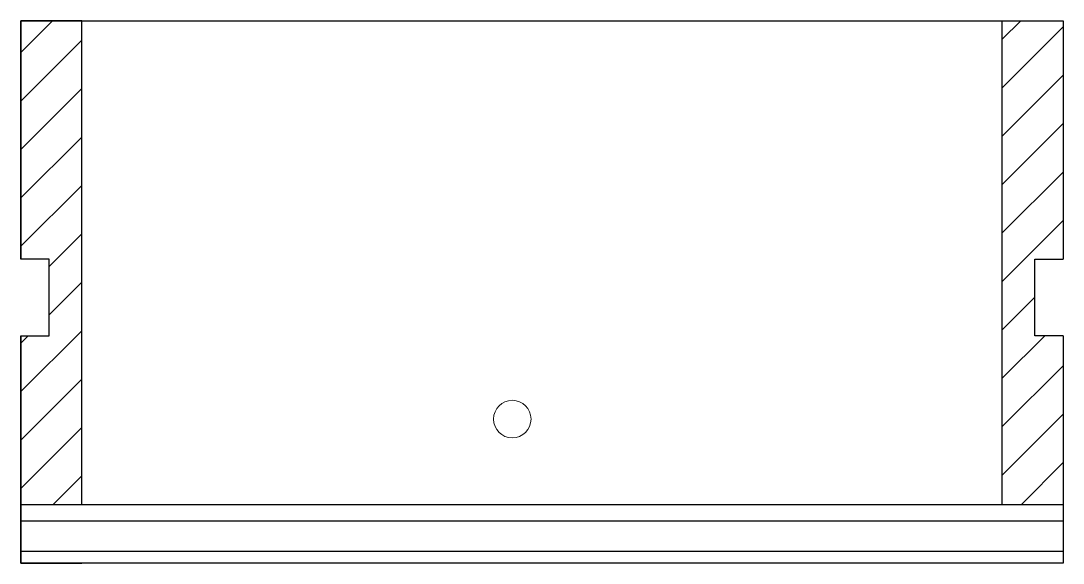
# Model space of a CAD drawing. Header units: inches. Extents: x -15438 to 28214, y -5168 to 29336.
# Drawn here: x 15263.6 to 15606.2, y 12440.3 to 12618.5 of the extents above; entities that cross this region are included whole.
import ezdxf

# ---------------------------------------------------------------- set-up
doc = ezdxf.new("R2010")
doc.units = ezdxf.units.IN
doc.header["$MEASUREMENT"] = 0
for name, color, linetype, lineweight in [('Arredi', 1, 'Continuous', 30), ('Dettagli', 210, 'Continuous', 5), ('quote', 2, 'Continuous', 9)]:
    doc.layers.add(name, color=color, linetype=linetype, lineweight=lineweight)
pattern_1 = [(45, (8291.06, 1085.355), (-7.954951, 7.954951), [])]

msp = doc.modelspace()

# ---------------------------------------------------------------- hatches: boundary and pattern name
at = {"layer": 'Dettagli'}
h = msp.add_hatch(dxfattribs=at)
h.set_pattern_fill('ANSI31', color=0, scale=90)
h.set_pattern_definition(pattern_1)
h.paths.add_polyline_path([(15606.157, 12515.077), (15596.864, 12515.077), (15596.864, 12540.216), (15606.157, 12540.216), (15606.157, 12618.533), (15586.157, 12618.533), (15586.157, 12459.658), (15600.069, 12459.658), (15606.157, 12459.658)])
at = {"layer": 'quote'}
h = msp.add_hatch(dxfattribs=at)
h.set_pattern_fill('ANSI31', color=256, scale=90)
h.set_pattern_definition(pattern_1)
h.paths.add_polyline_path([(15283.557, 12618.533), (15263.557, 12618.533), (15263.557, 12540.216), (15272.85, 12540.216), (15272.85, 12515.077), (15263.557, 12515.077), (15263.557, 12459.658), (15276.423, 12459.658), (15283.557, 12459.658)])

# ---------------------------------------------------------------- linework, layer by layer
at = {"layer": 'Arredi'}
for p, q in [((15272.85, 12540.216), (15263.557, 12540.216)), ((15272.85, 12515.077), (15272.85, 12540.216)), ((15596.864, 12515.077), (15596.864, 12540.216)), ((15596.864, 12540.216), (15606.157, 12540.216)), ((15263.557, 12515.077), (15272.85, 12515.077)), ((15606.157, 12515.077), (15596.864, 12515.077))]:
    msp.add_line(p, q, dxfattribs=at)
for points in [[(15283.557, 12459.658), (15283.557, 12618.533), (15263.557, 12618.533), (15263.557, 12540.216)], [(15263.557, 12540.216), (15263.557, 12618.533), (15606.157, 12618.533), (15606.157, 12540.216)], [(15586.157, 12459.658), (15586.157, 12618.533), (15606.157, 12618.533), (15606.157, 12540.216)], [(15263.557, 12515.077), (15263.557, 12440.344), (15283.557, 12440.344)], [(15606.157, 12515.077), (15606.157, 12440.344), (15263.557, 12440.344), (15263.557, 12515.077)], [(15606.157, 12515.077), (15606.157, 12440.344), (15586.157, 12440.344)], [(15263.557, 12459.658), (15276.423, 12459.658)], [(15276.423, 12459.658), (15600.069, 12459.658)], [(15600.069, 12459.658), (15606.157, 12459.658)], [(15263.557, 12454.252), (15276.423, 12454.252)], [(15276.423, 12454.252), (15600.069, 12454.252)], [(15600.069, 12454.252), (15606.157, 12454.252)], [(15606.157, 12444.192), (15263.557, 12444.192)], [(15606.157, 12440.344), (15263.557, 12440.344)]]:
    msp.add_lwpolyline(points, dxfattribs=at)
at = {"layer": 'Dettagli'}
msp.add_circle((15425.092, 12487.679), 6.164, dxfattribs=at)

doc.saveas('drawing.dxf')
